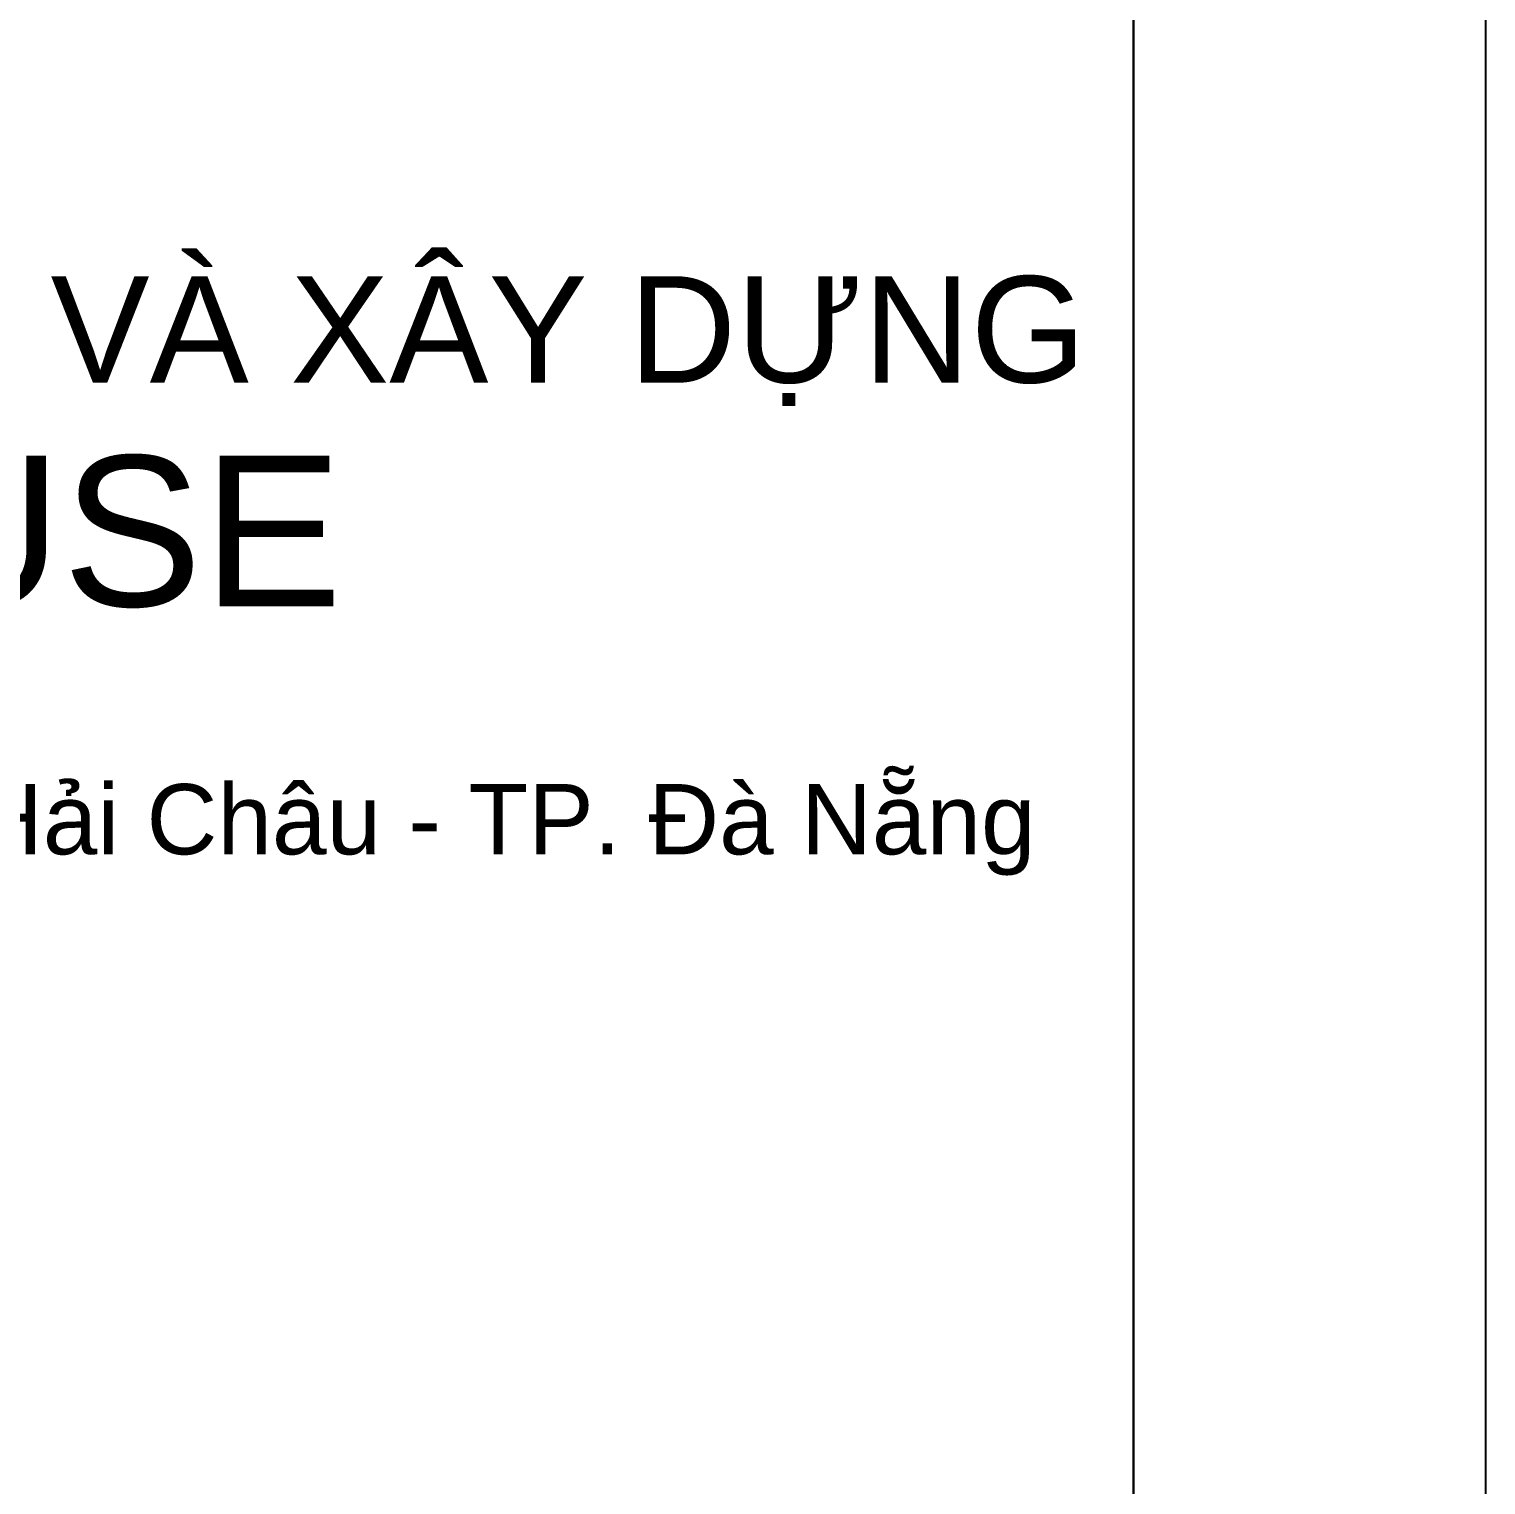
# Model space of a CAD drawing. Header units: millimetres. Extents: x 886808 to 1650903, y -1008069 to 230892.
# Drawn here: x 1071669 to 1083399, y -271449 to -259732 of the extents above; entities that cross this region are included whole.
import ezdxf

# ---------------------------------------------------------------- set-up
doc = ezdxf.new("R2010")
doc.units = ezdxf.units.MM
doc.layers.add('A-Wall', color=113, linetype='Continuous', lineweight=30)
doc.layers.add('hatch', color=250, linetype='Continuous', lineweight=0)
doc.layers.add('TUONG', color=1, linetype='Continuous')
doc.styles.add('Arial_6', font='arial.ttf', dxfattribs={"height": 1.327769})

msp = doc.modelspace()

# ---------------------------------------------------------------- linework, layer by layer
at = {"layer": 'A-Wall', "linetype": 'Continuous', "transparency": 33554636}
msp.add_line((1080561.4, -203167.1), (1080561.4, -315881.7), dxfattribs=at)
at = {"layer": 'Defpoints', "transparency": 33554636}
msp.add_lwpolyline([(915979, -318719.3), (1083399.1, -318719.3), (1083399.1, -200329.5), (915979, -200329.5)], close=True, dxfattribs=at)
at = {"layer": 'TUONG', "transparency": 33554636}
msp.add_line((1080561.4, -203167.1), (1080561.4, -315881.7), dxfattribs=at)

# ---------------------------------------------------------------- texts
at = {"layer": 'hatch', "transparency": 33554636, "style": 'Arial_6'}
for s, height, p in [('CÔNG TY TNHH THIẾT KẾ VÀ XÂY DỰNG', 856.996, (1056678.2, -262577.3)), ('LONG HOUSE', 1210.98, (1062912.9, -264376.7)), ('Add: 348 Nguyễn Hữu Thọ - Q.Hải Châu - TP. Đà Nẵng', 565.723, (1060226, -266374))]:
    msp.add_text(s, height=height, dxfattribs=at).set_placement(p)

doc.saveas('drawing.dxf')
